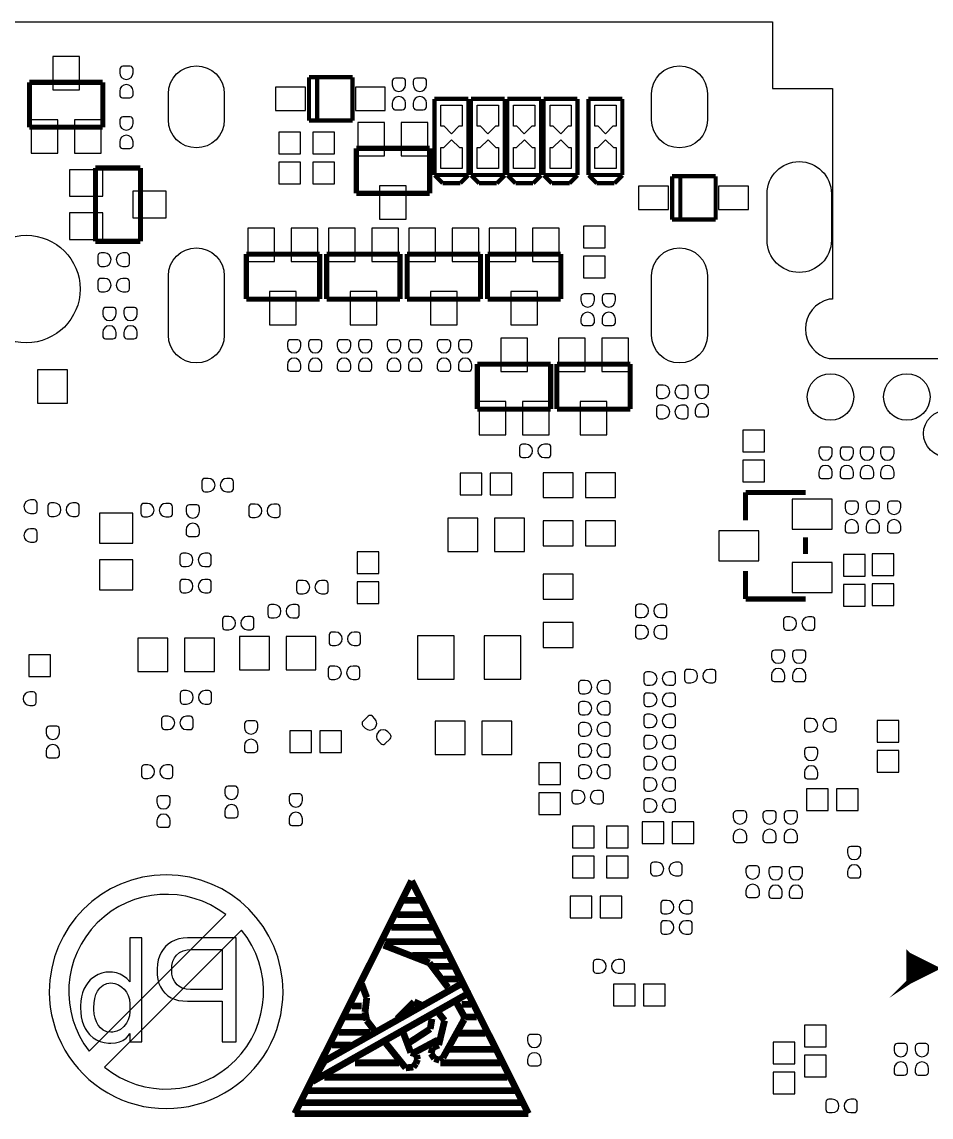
# Model space of a CAD drawing. Extents: x -0.2 to 92.2, y 0 to 62.
# Drawn here: x 32.68 to 59.96, y 29.13 to 62 of the extents above; entities that cross this region are included whole.
import ezdxf

# ---------------------------------------------------------------- set-up
doc = ezdxf.new("R2010")
doc.units = 0
doc.header["$MEASUREMENT"] = 0
for name, color, linetype in [('BG_OUTLINE', 3, 'CONTINUOUS'), ('BG_SILKSCREEN_BOTTOM', 2, 'CONTINUOUS'), ('PG_SILKSCREEN_BOTTOM', 5, 'CONTINUOUS'), ('PIN_SOLDERMASK_BOTTOM', 6, 'CONTINUOUS')]:
    doc.layers.add(name, color=color, linetype=linetype)

msp = doc.modelspace()

# ---------------------------------------------------------------- linework, layer by layer
at = {"layer": 'BG_OUTLINE'}
msp.add_lwpolyline([(90.8303, 0), (1.155, 0, -0.414213), (0, 1.155), (0, 60.6286, -0.414205), (1.3714, 62), (55.2054, 62), (55.2054, 60), (57.0054, 60), (57.0054, 53.674), (56.9081, 53.674, 0.802556), (56.9081, 51.894), (71.1086, 51.894, 0.760425)], format="xyb", dxfattribs=at)
at = {"layer": 'BG_SILKSCREEN_BOTTOM'}
for points in [[(40.5145, 32.8932, 1), (33.50085, 32.89316, 1)], [(38.7947, 35.2062, 0.879911), (34.6949, 31.1061)], [(35.1579, 30.6301, 0.904496), (39.2707, 34.7429)]]:
    msp.add_lwpolyline(points, format="xyb", close=True, dxfattribs=at)
at = {"layer": 'BG_SILKSCREEN_BOTTOM', "const_width": 0.2032}
for points in [[(40.8686, 29.2354), (44.3738, 36.2204)], [(44.3738, 36.2204), (47.879, 29.2354)], [(44.6278, 35.6362), (44.1452, 35.6362)], [(44.831, 35.2044), (43.942, 35.2044)], [(45.0088, 34.8234), (43.7642, 34.8234)], [(43.5356, 34.29), (44.9072, 33.7566)], [(45.2628, 34.3916), (43.5864, 34.3916)], [(45.4152, 33.9852), (44.3992, 33.9852)], [(44.9072, 33.7566), (45.466, 33.02)], [(45.6184, 33.655), (45.0342, 33.655)], [(45.8978, 33.147), (41.7576, 30.8102)], [(43.0276, 32.7152), (42.8752, 33.1216)], [(45.7708, 33.274), (45.339, 33.274)], [(46.0756, 32.8422), (45.8978, 33.147)], [(41.402, 30.2006), (46.0756, 32.8422)], [(42.8752, 32.4612), (42.5704, 32.4612)], [(42.9768, 32.2834), (43.0276, 32.7152)], [(44.45, 32.5882), (43.942, 32.0802)], [(44.6786, 32.4866), (44.45, 32.5882)], [(45.6946, 32.6136), (45.9486, 32.1564)], [(46.1518, 32.512), (45.8724, 32.512)], [(42.9514, 32.131), (42.3672, 32.131)], [(43.0276, 32.0294), (42.9768, 32.2834)], [(45.3644, 32.0294), (45.1612, 32.2834)], [(45.9486, 32.1818), (45.9486, 32.0548)], [(46.3296, 32.131), (45.9994, 32.131)], [(43.2816, 31.6992), (43.0276, 32.0294)], [(44.9834, 32.0802), (44.9326, 31.7754)], [(45.1866, 31.2928), (45.3644, 32.0294)], [(45.9486, 32.0548), (45.3136, 30.9118)], [(43.1292, 31.6738), (42.1894, 31.6738)], [(44.1198, 31.6738), (44.3484, 31.0642)], [(44.9326, 31.7754), (44.2722, 31.3436)], [(46.5836, 31.6484), (45.7708, 31.6484)], [(42.545, 31.2928), (41.9862, 31.2928)], [(44.196, 30.607), (43.561, 31.3944)], [(45.1612, 31.4452), (44.45, 31.0642)], [(44.958, 31.0388), (45.0088, 31.2166)], [(45.0088, 31.2166), (45.1866, 31.2928)], [(46.863, 31.1658), (45.4914, 31.1658)], [(41.7576, 30.8102), (41.402, 30.2006)], [(44.3484, 31.0642), (44.45, 31.0388)], [(44.45, 31.0388), (44.5262, 30.988)], [(44.5516, 30.861), (44.5008, 30.734)], [(44.5262, 30.988), (44.5516, 30.861)], [(45.0596, 30.8864), (44.958, 31.0388)], [(45.212, 30.8356), (45.0596, 30.8864)], [(45.3136, 30.9118), (45.212, 30.8356)], [(43.9928, 30.7594), (42.672, 30.7594)], [(44.4246, 30.6324), (44.196, 30.607)], [(44.5008, 30.734), (44.4246, 30.6324)], [(47.0408, 30.7594), (45.2374, 30.7594)], [(47.244, 30.3276), (41.7576, 30.3276)], [(47.4726, 29.9212), (41.275, 29.9212)], [(47.6758, 29.5656), (41.0972, 29.5656)], [(47.879, 29.2354), (40.8686, 29.2354)]]:
    msp.add_lwpolyline(points, dxfattribs=at)
at = {"layer": 'BG_SILKSCREEN_BOTTOM'}
for points in [[(34.7297, 31.5854), (34.8193, 31.5077), (34.9192, 31.4452), (35.0281, 31.399), (35.1462, 31.3675), (35.2742, 31.3515), (35.3499, 31.3484), (35.4861, 31.3573), (35.6072, 31.3858), (35.7121, 31.433), (35.8031, 31.4988), (35.8785, 31.5834), (35.9148, 31.641), (35.9148, 31.3847), (36.2801, 31.3847), (36.2801, 34.5051), (35.9148, 34.5051), (35.9148, 33.1914), (35.8262, 33.2872), (35.7302, 33.3639), (35.6263, 33.4216), (35.5163, 33.4609), (35.3995, 33.481), (35.3319, 33.483), (35.2006, 33.4749), (35.0797, 33.4508), (34.9667, 33.4104), (34.8628, 33.354), (34.767, 33.2814), (34.7297, 33.2461), (34.6558, 33.1633), (34.5933, 33.0705), (34.541, 32.9684), (34.4995, 32.8574), (34.4693, 32.7376), (34.448, 32.6085), (34.4388, 32.4691), (34.4381, 32.4066), (34.4432, 32.2664), (34.4592, 32.1343), (34.4874, 32.0111), (34.5257, 31.8971), (34.5752, 31.7922), (34.6357, 31.6964), (34.7063, 31.6095)], [(36.8935, 32.9392), (36.9631, 32.8546), (36.9733, 32.8445), (37.0578, 32.7718), (37.1538, 32.7124), (37.2608, 32.6669), (37.3797, 32.6337), (37.5089, 32.6144), (37.6481, 32.6075), (38.6872, 32.6075), (38.6872, 31.3847), (39.1069, 31.3847), (39.1069, 34.5051), (37.6481, 34.5051), (37.5158, 34.498), (37.3929, 34.4757), (37.2768, 34.4394), (37.1709, 34.388), (37.0721, 34.3215), (36.9913, 34.2499), (36.9166, 34.164), (36.8551, 34.068), (36.8066, 33.9623), (36.7703, 33.8463), (36.7472, 33.72), (36.736, 33.5839), (36.736, 33.5387), (36.7421, 33.3952), (36.7612, 33.2641), (36.7927, 33.1442), (36.8371, 33.0363)], [(37.7388, 34.1589), (38.6872, 34.1589), (38.6872, 32.9545), (37.7388, 32.9545), (37.6047, 32.9656), (37.4876, 32.9999), (37.3868, 33.0573), (37.3375, 33.1008), (37.2646, 33.1914), (37.2123, 33.2964), (37.182, 33.4165), (37.1739, 33.5387), (37.1831, 33.6829), (37.2102, 33.8069), (37.2557, 33.9108), (37.3192, 33.9946), (37.4129, 34.0703), (37.5188, 34.1226), (37.638, 34.1518)], [(35.3499, 33.1551), (35.466, 33.1419), (35.576, 33.1018), (35.6809, 33.0342), (35.7505, 32.9728), (35.8221, 32.8839), (35.8727, 32.78), (35.9039, 32.6598), (35.9148, 32.5247), (35.9148, 32.2976), (35.9039, 32.1696), (35.8717, 32.0525), (35.8181, 31.9466), (35.7424, 31.8508), (35.7322, 31.8407), (35.6344, 31.7612), (35.5265, 31.7066), (35.4094, 31.6802), (35.3499, 31.6774), (35.2268, 31.6934), (35.118, 31.7419), (35.0393, 31.8044), (34.9707, 31.8872), (34.9171, 31.985), (34.8767, 32.0959), (34.8506, 32.2219), (34.8394, 32.3611), (34.8384, 32.4066), (34.8455, 32.558), (34.8658, 32.6921), (34.8981, 32.8092), (34.9443, 32.909), (35.004, 32.9908), (35.021, 33.0088), (35.1221, 33.0896), (35.2308, 33.1391), (35.3489, 33.1551)]]:
    msp.add_lwpolyline(points, close=True, dxfattribs=at)
at = {"layer": 'PG_SILKSCREEN_BOTTOM'}
for points, const_width in [([(32.9056, 60.1877), (35.1058, 60.1877)], 0.1539), ([(32.9056, 58.8379), (32.9056, 60.1877)], 0.1539), ([(35.1058, 60.1877), (35.1058, 58.8379)], 0.1539), ([(42.6034, 60.34), (41.2935, 60.34)], 0.127), ([(41.2935, 60.34), (41.2935, 59.04)], 0.127), ([(41.542, 59.0901), (41.542, 60.2899)], 0.127), ([(42.6034, 59.04), (42.6034, 60.34)], 0.127), ([(45.0596, 57.404), (45.0596, 59.69)], 0.127), ([(45.0596, 59.69), (46.0756, 59.69)], 0.127), ([(46.0756, 59.69), (46.0756, 57.404)], 0.127), ([(46.1518, 57.404), (46.1518, 59.69)], 0.127), ([(46.1518, 59.69), (47.1678, 59.69)], 0.127), ([(47.1678, 59.69), (47.1678, 57.404)], 0.127), ([(47.244, 57.404), (47.244, 59.69)], 0.127), ([(47.244, 59.69), (48.26, 59.69)], 0.127), ([(48.26, 59.69), (48.26, 57.404)], 0.127), ([(48.3362, 57.404), (48.3362, 59.69)], 0.127), ([(48.3362, 59.69), (49.3522, 59.69)], 0.127), ([(49.3522, 59.69), (49.3522, 57.404)], 0.127), ([(49.6824, 59.69), (50.6984, 59.69)], 0.127), ([(49.6824, 57.404), (49.6824, 59.69)], 0.127), ([(50.6984, 59.69), (50.6984, 57.404)], 0.127), ([(35.1058, 58.8379), (32.9056, 58.8379)], 0.1539), ([(41.2935, 59.04), (42.6034, 59.04)], 0.127), ([(42.7149, 56.8561), (42.7149, 58.2059)], 0.1539), ([(42.7149, 58.2059), (44.9151, 58.2059)], 0.1539), ([(44.9151, 58.2059), (44.9151, 56.8561)], 0.1539), ([(34.8851, 57.6151), (36.2349, 57.6151)], 0.1539), ([(34.8851, 55.4149), (34.8851, 57.6151)], 0.1539), ([(36.2349, 57.6151), (36.2349, 55.4149)], 0.1539), ([(46.0756, 57.404), (45.0596, 57.404)], 0.127), ([(45.0675, 57.3969), (45.3075, 57.1571)], 0.127), ([(45.3075, 57.1571), (45.8376, 57.1571)], 0.127), ([(45.8376, 57.1571), (46.0776, 57.3969)], 0.127), ([(47.1678, 57.404), (46.1518, 57.404)], 0.127), ([(46.1597, 57.3969), (46.3997, 57.1571)], 0.127), ([(46.3997, 57.1571), (46.9298, 57.1571)], 0.127), ([(46.9298, 57.1571), (47.1698, 57.3969)], 0.127), ([(48.26, 57.404), (47.244, 57.404)], 0.127), ([(47.2519, 57.3969), (47.4919, 57.1571)], 0.127), ([(47.4919, 57.1571), (48.022, 57.1571)], 0.127), ([(48.022, 57.1571), (48.262, 57.3969)], 0.127), ([(49.3522, 57.404), (48.3362, 57.404)], 0.127), ([(48.3441, 57.3969), (48.5841, 57.1571)], 0.127), ([(48.5841, 57.1571), (49.1142, 57.1571)], 0.127), ([(49.1142, 57.1571), (49.3542, 57.3969)], 0.127), ([(50.6984, 57.404), (49.6824, 57.404)], 0.127), ([(49.6903, 57.3969), (49.9303, 57.1571)], 0.127), ([(49.9303, 57.1571), (50.4604, 57.1571)], 0.127), ([(50.4604, 57.1571), (50.7004, 57.3969)], 0.127), ([(52.1901, 57.3682), (52.1901, 56.0682)], 0.127), ([(53.5, 57.3682), (52.1901, 57.3682)], 0.127), ([(52.4386, 56.1183), (52.4386, 57.3181)], 0.127), ([(53.5, 56.0682), (53.5, 57.3682)], 0.127), ([(44.9151, 56.8561), (42.7149, 56.8561)], 0.1539), ([(52.1901, 56.0682), (53.5, 56.0682)], 0.127), ([(36.2349, 55.4149), (34.8851, 55.4149)], 0.1539), ([(39.4129, 53.6811), (39.4129, 55.0309)], 0.1539), ([(39.4129, 55.0309), (41.6131, 55.0309)], 0.1539), ([(41.6131, 55.0309), (41.6131, 53.6811)], 0.1539), ([(41.8259, 53.6811), (41.8259, 55.0309)], 0.1539), ([(41.8259, 55.0309), (44.0261, 55.0309)], 0.1539), ([(44.0261, 55.0309), (44.0261, 53.6811)], 0.1539), ([(44.2389, 53.6811), (44.2389, 55.0309)], 0.1539), ([(44.2389, 55.0309), (46.4391, 55.0309)], 0.1539), ([(46.4391, 55.0309), (46.4391, 53.6811)], 0.1539), ([(46.6519, 53.6811), (46.6519, 55.0309)], 0.1539), ([(46.6519, 55.0309), (48.8521, 55.0309)], 0.1539), ([(48.8521, 55.0309), (48.8521, 53.6811)], 0.1539), ([(41.6131, 53.6811), (39.4129, 53.6811)], 0.1539), ([(44.0261, 53.6811), (41.8259, 53.6811)], 0.1539), ([(46.4391, 53.6811), (44.2389, 53.6811)], 0.1539), ([(48.8521, 53.6811), (46.6519, 53.6811)], 0.1539), ([(46.3471, 51.7289), (48.5473, 51.7289)], 0.1539), ([(46.3471, 50.3791), (46.3471, 51.7289)], 0.1539), ([(48.5473, 51.7289), (48.5473, 50.3791)], 0.1539), ([(48.7347, 50.3791), (48.7347, 51.7289)], 0.1539), ([(48.7347, 51.7289), (50.9349, 51.7289)], 0.1539), ([(50.9349, 51.7289), (50.9349, 50.3791)], 0.1539), ([(48.5473, 50.3791), (46.3471, 50.3791)], 0.1539), ([(50.9349, 50.3791), (48.7347, 50.3791)], 0.1539), ([(54.3959, 47.0408), (54.3959, 47.8787)], 0.1539), ([(54.3959, 47.8787), (56.1993, 47.8787)], 0.1539), ([(56.1957, 46.5287), (56.1957, 46.0289)], 0.1539), ([(54.3959, 45.5168), (54.3959, 44.6789)], 0.1539), ([(54.3959, 44.6789), (56.1993, 44.6789)], 0.1539), ([(60.0956, 33.5906), (59.2956, 33.5906), (59.2956, 33.1906), (60.0956, 33.5906), (59.2956, 33.9906), (59.2956, 33.3906), (59.4956, 33.5906), (59.2956, 33.7906), (59.2956, 33.9906), (59.6956, 33.5906), (59.2956, 33.1906), (59.8956, 33.5906), (59.2956, 33.9906)], 0.1524)]:
    msp.add_lwpolyline(points, dxfattribs=dict(at, const_width=const_width))
at = {"layer": 'PIN_SOLDERMASK_BOTTOM'}
for points in [[(34.4058, 59.9628), (34.4058, 60.9628), (33.6057, 60.9628), (33.6057, 59.9628)], [(41.1855, 59.34), (41.1855, 60.04), (40.2856, 60.04), (40.2856, 59.34)], [(43.5853, 59.34), (43.5853, 60.04), (42.6854, 60.04), (42.6854, 59.34)], [(45.8875, 58.8688), (45.7986, 58.8688), (45.7948, 58.8688), (45.5712, 58.6456), (45.348, 58.8688), (45.3185, 58.8688), (45.2512, 58.8688), (45.2512, 59.5056), (45.8875, 59.5056)], [(46.9797, 58.8688), (46.8908, 58.8688), (46.887, 58.8688), (46.6634, 58.6456), (46.4402, 58.8688), (46.4107, 58.8688), (46.3434, 58.8688), (46.3434, 59.5056), (46.9797, 59.5056)], [(48.0719, 58.8688), (47.983, 58.8688), (47.9792, 58.8688), (47.7556, 58.6456), (47.5324, 58.8688), (47.5029, 58.8688), (47.4356, 58.8688), (47.4356, 59.5056), (48.0719, 59.5056)], [(49.1641, 58.8688), (49.0752, 58.8688), (49.0714, 58.8688), (48.8478, 58.6456), (48.6246, 58.8688), (48.5951, 58.8688), (48.5278, 58.8688), (48.5278, 59.5056), (49.1641, 59.5056)], [(50.5103, 58.8688), (50.4214, 58.8688), (50.4176, 58.8688), (50.194, 58.6456), (49.9708, 58.8688), (49.9413, 58.8688), (49.874, 58.8688), (49.874, 59.5056), (50.5103, 59.5056)], [(33.7558, 58.0628), (33.7558, 59.0628), (32.9557, 59.0628), (32.9557, 58.0628)], [(35.0558, 58.0628), (35.0558, 59.0628), (34.2557, 59.0628), (34.2557, 58.0628)], [(42.76495, 58.981), (42.76495, 57.981), (43.56505, 57.981), (43.56505, 58.981)], [(44.06495, 58.981), (44.06495, 57.981), (44.86505, 57.981), (44.86505, 58.981)], [(41.0412, 58.6871), (40.3912, 58.6871), (40.3912, 58.0371), (41.0412, 58.0371)], [(42.0572, 58.6871), (41.4072, 58.6871), (41.4072, 58.0371), (42.0572, 58.0371)], [(45.8869, 57.5964), (45.2509, 57.5964), (45.2509, 58.2299), (45.335, 58.2299), (45.3398, 58.2299), (45.5748, 58.4648), (45.8097, 58.2299), (45.8143, 58.2299), (45.8869, 58.2299)], [(46.9791, 57.5964), (46.3431, 57.5964), (46.3431, 58.2299), (46.4272, 58.2299), (46.432, 58.2299), (46.667, 58.4648), (46.9019, 58.2299), (46.9065, 58.2299), (46.9791, 58.2299)], [(48.0713, 57.5964), (47.4353, 57.5964), (47.4353, 58.2299), (47.5194, 58.2299), (47.5242, 58.2299), (47.7592, 58.4648), (47.9941, 58.2299), (47.9987, 58.2299), (48.0713, 58.2299)], [(49.1635, 57.5964), (48.5275, 57.5964), (48.5275, 58.2299), (48.6116, 58.2299), (48.6164, 58.2299), (48.8514, 58.4648), (49.0863, 58.2299), (49.0909, 58.2299), (49.1635, 58.2299)], [(50.5097, 57.5964), (49.8737, 57.5964), (49.8737, 58.2299), (49.9578, 58.2299), (49.9626, 58.2299), (50.1976, 58.4648), (50.4325, 58.2299), (50.4371, 58.2299), (50.5097, 58.2299)], [(34.11, 56.76495), (35.11, 56.76495), (35.11, 57.56505), (34.11, 57.56505)], [(41.0412, 57.7869), (40.3912, 57.7869), (40.3912, 57.1369), (41.0412, 57.1369)], [(42.0572, 57.7869), (41.4072, 57.7869), (41.4072, 57.1369), (42.0572, 57.1369)], [(36.01, 56.11495), (37.01, 56.11495), (37.01, 56.91505), (36.01, 56.91505)], [(43.41495, 57.081), (43.41495, 56.081), (44.21505, 56.081), (44.21505, 57.081)], [(52.0821, 56.3682), (52.0821, 57.0682), (51.1822, 57.0682), (51.1822, 56.3682)], [(54.4819, 56.3682), (54.4819, 57.0682), (53.582, 57.0682), (53.582, 56.3682)], [(34.11, 55.46495), (35.11, 55.46495), (35.11, 56.26505), (34.11, 56.26505)], [(39.46295, 55.806), (39.46295, 54.806), (40.26305, 54.806), (40.26305, 55.806)], [(40.76295, 55.806), (40.76295, 54.806), (41.56305, 54.806), (41.56305, 55.806)], [(41.87595, 55.806), (41.87595, 54.806), (42.67605, 54.806), (42.67605, 55.806)], [(43.17595, 55.806), (43.17595, 54.806), (43.97605, 54.806), (43.97605, 55.806)], [(44.28895, 55.806), (44.28895, 54.806), (45.08905, 54.806), (45.08905, 55.806)], [(45.58895, 55.806), (45.58895, 54.806), (46.38905, 54.806), (46.38905, 55.806)], [(46.70195, 55.806), (46.70195, 54.806), (47.50205, 54.806), (47.50205, 55.806)], [(48.00195, 55.806), (48.00195, 54.806), (48.80205, 54.806), (48.80205, 55.806)], [(49.5352, 55.2177), (50.1852, 55.2177), (50.1852, 55.8677), (49.5352, 55.8677)], [(49.5352, 54.3175), (50.1852, 54.3175), (50.1852, 54.9675), (49.5352, 54.9675)], [(40.11295, 53.906), (40.11295, 52.906), (40.91305, 52.906), (40.91305, 53.906)], [(42.52595, 53.906), (42.52595, 52.906), (43.32605, 52.906), (43.32605, 53.906)], [(44.93895, 53.906), (44.93895, 52.906), (45.73905, 52.906), (45.73905, 53.906)], [(47.35195, 53.906), (47.35195, 52.906), (48.15205, 52.906), (48.15205, 53.906)], [(47.8473, 51.504), (47.8473, 52.504), (47.0472, 52.504), (47.0472, 51.504)], [(48.78475, 52.504), (48.78475, 51.504), (49.58485, 51.504), (49.58485, 52.504)], [(50.08475, 52.504), (50.08475, 51.504), (50.88485, 51.504), (50.88485, 52.504)], [(33.14305, 51.554), (33.14305, 50.554), (34.04295, 50.554), (34.04295, 51.554)], [(47.1973, 49.604), (47.1973, 50.604), (46.3972, 50.604), (46.3972, 49.604)], [(48.4973, 49.604), (48.4973, 50.604), (47.6972, 50.604), (47.6972, 49.604)], [(49.43475, 50.604), (49.43475, 49.604), (50.23485, 49.604), (50.23485, 50.604)], [(54.3104, 49.0963), (54.9604, 49.0963), (54.9604, 49.7463), (54.3104, 49.7463)], [(54.3104, 48.1961), (54.9604, 48.1961), (54.9604, 48.8461), (54.3104, 48.8461)], [(46.4839, 47.808), (46.4839, 48.458), (45.8339, 48.458), (45.8339, 47.808)], [(47.3841, 47.808), (47.3841, 48.458), (46.7341, 48.458), (46.7341, 47.808)], [(48.31805, 47.72085), (49.21795, 47.72085), (49.21795, 48.47095), (48.31805, 48.47095)], [(49.58805, 47.72085), (50.48795, 47.72085), (50.48795, 48.47095), (49.58805, 48.47095)], [(56.99585, 47.67875), (55.79595, 47.67875), (55.79595, 46.77885), (56.99585, 46.77885)], [(36.0031, 47.25275), (35.0031, 47.25275), (35.0031, 46.35285), (36.0031, 46.35285)], [(46.359, 46.109), (46.359, 47.109), (45.4591, 47.109), (45.4591, 46.109)], [(47.759, 46.109), (47.759, 47.109), (46.8591, 47.109), (46.8591, 46.109)], [(48.31805, 46.27105), (49.21795, 46.27105), (49.21795, 47.02115), (48.31805, 47.02115)], [(49.58805, 46.27105), (50.48795, 46.27105), (50.48795, 47.02115), (49.58805, 47.02115)], [(54.79565, 46.72875), (53.59575, 46.72875), (53.59575, 45.82885), (54.79565, 45.82885)], [(42.7401, 45.4406), (43.3901, 45.4406), (43.3901, 46.0906), (42.7401, 46.0906)], [(58.8466, 46.0379), (58.1966, 46.0379), (58.1966, 45.3879), (58.8466, 45.3879)], [(36.0031, 45.85275), (35.0031, 45.85275), (35.0031, 44.95285), (36.0031, 44.95285)], [(56.99585, 45.77875), (55.79595, 45.77875), (55.79595, 44.87885), (56.99585, 44.87885)], [(57.983, 46.0125), (57.333, 46.0125), (57.333, 45.3625), (57.983, 45.3625)], [(48.31805, 44.67285), (49.21795, 44.67285), (49.21795, 45.42295), (48.31805, 45.42295)], [(42.7401, 44.5404), (43.3901, 44.5404), (43.3901, 45.1904), (42.7401, 45.1904)], [(57.983, 45.1123), (57.333, 45.1123), (57.333, 44.4623), (57.983, 44.4623)], [(58.8466, 45.1377), (58.1966, 45.1377), (58.1966, 44.4877), (58.8466, 44.4877)], [(48.31805, 43.22305), (49.21795, 43.22305), (49.21795, 43.97315), (48.31805, 43.97315)], [(37.0612, 42.4993), (37.0612, 43.4993), (36.1613, 43.4993), (36.1613, 42.4993)], [(38.4612, 42.4993), (38.4612, 43.4993), (37.5613, 43.4993), (37.5613, 42.4993)], [(40.1045, 42.5548), (40.1045, 43.5548), (39.2046, 43.5548), (39.2046, 42.5548)], [(41.5045, 42.5548), (41.5045, 43.5548), (40.6046, 43.5548), (40.6046, 42.5548)], [(44.55095, 43.576), (44.55095, 42.276), (45.65105, 42.276), (45.65105, 43.576)], [(46.55095, 43.576), (46.55095, 42.276), (47.65105, 42.276), (47.65105, 43.576)], [(32.8864, 43.0067), (32.8864, 42.3567), (33.5364, 42.3567), (33.5364, 43.0067)], [(45.07805, 41.013), (45.07805, 40.013), (45.97795, 40.013), (45.97795, 41.013)], [(46.47805, 41.013), (46.47805, 40.013), (47.37795, 40.013), (47.37795, 41.013)], [(58.999, 41.0341), (58.349, 41.0341), (58.349, 40.3841), (58.999, 40.3841)], [(41.3702, 40.0745), (41.3702, 40.7245), (40.7202, 40.7245), (40.7202, 40.0745)], [(42.2704, 40.0745), (42.2704, 40.7245), (41.6204, 40.7245), (41.6204, 40.0745)], [(58.999, 40.1339), (58.349, 40.1339), (58.349, 39.4839), (58.999, 39.4839)], [(48.839, 39.7641), (48.189, 39.7641), (48.189, 39.1141), (48.839, 39.1141)], [(48.839, 38.8639), (48.189, 38.8639), (48.189, 38.2139), (48.839, 38.2139)], [(56.8725, 38.3338), (56.8725, 38.9838), (56.2225, 38.9838), (56.2225, 38.3338)], [(57.7727, 38.3338), (57.7727, 38.9838), (57.1227, 38.9838), (57.1227, 38.3338)], [(49.205, 37.2091), (49.855, 37.2091), (49.855, 37.8591), (49.205, 37.8591)], [(50.221, 37.2091), (50.871, 37.2091), (50.871, 37.8591), (50.221, 37.8591)], [(51.2949, 37.9932), (51.2949, 37.3432), (51.9449, 37.3432), (51.9449, 37.9932)], [(52.1951, 37.9932), (52.1951, 37.3432), (52.8451, 37.3432), (52.8451, 37.9932)], [(49.205, 36.3089), (49.855, 36.3089), (49.855, 36.9589), (49.205, 36.9589)], [(50.221, 36.3089), (50.871, 36.3089), (50.871, 36.9589), (50.221, 36.9589)], [(49.1359, 35.758), (49.1359, 35.108), (49.7859, 35.108), (49.7859, 35.758)], [(50.0361, 35.758), (50.0361, 35.108), (50.6861, 35.108), (50.6861, 35.758)], [(51.0813, 32.4664), (51.0813, 33.1164), (50.4313, 33.1164), (50.4313, 32.4664)], [(51.9815, 32.4664), (51.9815, 33.1164), (51.3315, 33.1164), (51.3315, 32.4664)], [(56.1646, 31.2401), (56.8146, 31.2401), (56.8146, 31.8901), (56.1646, 31.8901)], [(55.8748, 31.3821), (55.2248, 31.3821), (55.2248, 30.7321), (55.8748, 30.7321)], [(56.1646, 30.3399), (56.8146, 30.3399), (56.8146, 30.9899), (56.1646, 30.9899)], [(55.8748, 30.4819), (55.2248, 30.4819), (55.2248, 29.8319), (55.8748, 29.8319)]]:
    msp.add_lwpolyline(points, close=True, dxfattribs=at)
for points in [[(35.6131, 60.5805), (35.6131, 60.4761, 0.999515), (36.0149, 60.4761), (36.0149, 60.5777, 0.380778), (35.9319, 60.6709), (35.7124, 60.6709, 0.38701)], [(38.7521, 59.8441), (38.7521, 59.0567, -1), (37.0757, 59.0567), (37.0757, 59.8441, -1)], [(53.2521, 59.8441), (53.2521, 59.0567, -1), (51.5757, 59.0567), (51.5757, 59.8441, -1)], [(43.7919, 60.2206), (43.7919, 60.1162, 0.999515), (44.1937, 60.1162), (44.1937, 60.2178, 0.380778), (44.1107, 60.311), (43.8912, 60.311, 0.38701)], [(44.4229, 60.2208), (44.4229, 60.1164, 0.999515), (44.8247, 60.1164), (44.8247, 60.218, 0.380778), (44.7417, 60.3112), (44.5222, 60.3112, 0.38701)], [(36.0149, 59.8155), (36.0149, 59.9199, 0.999515), (35.6131, 59.9199), (35.6131, 59.8183, 0.380778), (35.6961, 59.7251), (35.9156, 59.7251, 0.38701)], [(44.1937, 59.4556), (44.1937, 59.56, 0.999515), (43.7919, 59.56), (43.7919, 59.4584, 0.380778), (43.8749, 59.3652), (44.0944, 59.3652, 0.38701)], [(44.8247, 59.4558), (44.8247, 59.5602, 0.999515), (44.4229, 59.5602), (44.4229, 59.4586, 0.380778), (44.5059, 59.3654), (44.7254, 59.3654, 0.38701)], [(35.6131, 59.0565), (35.6131, 58.9521, 0.999515), (36.0149, 58.9521), (36.0149, 59.0537, 0.380778), (35.9319, 59.1469), (35.7124, 59.1469, 0.38701)], [(36.0149, 58.2915), (36.0149, 58.3959, 0.999515), (35.6131, 58.3959), (35.6131, 58.2943, 0.380778), (35.6961, 58.2011), (35.9156, 58.2011, 0.38701)], [(56.9706, 56.8418), (56.9706, 55.4448, -1), (55.0402, 55.4448), (55.0402, 56.8418, -1)], [(35.0505, 54.6631), (35.1549, 54.6631, 0.999515), (35.1549, 55.0649), (35.0533, 55.0649, 0.380778), (34.9601, 54.9819), (34.9601, 54.7624, 0.38701)], [(35.8155, 55.0649), (35.7111, 55.0649, 0.999515), (35.7111, 54.6631), (35.8127, 54.6631, 0.380778), (35.9059, 54.7461), (35.9059, 54.9656, 0.38701)], [(38.7521, 54.3794), (38.7521, 52.6014, -1), (37.0757, 52.6014), (37.0757, 54.3794, -1)], [(53.2521, 54.3794), (53.2521, 52.6014, -1), (51.5757, 52.6014), (51.5757, 54.3794, -1)], [(35.0505, 53.9011), (35.1549, 53.9011, 0.999515), (35.1549, 54.3029), (35.0533, 54.3029, 0.380778), (34.9601, 54.2199), (34.9601, 54.0004, 0.38701)], [(35.8155, 54.3029), (35.7111, 54.3029, 0.999515), (35.7111, 53.9011), (35.8127, 53.9011, 0.380778), (35.9059, 53.9841), (35.9059, 54.2036, 0.38701)], [(49.4561, 53.7479), (49.4561, 53.6435, 0.999515), (49.8579, 53.6435), (49.8579, 53.7451, 0.380778), (49.7749, 53.8383), (49.5554, 53.8383, 0.38701)], [(50.0911, 53.7479), (50.0911, 53.6435, 0.999515), (50.4929, 53.6435), (50.4929, 53.7451, 0.380778), (50.4099, 53.8383), (50.1904, 53.8383, 0.38701)], [(35.1051, 53.3415), (35.1051, 53.2371, 0.999515), (35.5069, 53.2371), (35.5069, 53.3387, 0.380778), (35.4239, 53.4319), (35.2044, 53.4319, 0.38701)], [(35.7401, 53.3415), (35.7401, 53.2371, 0.999515), (36.1419, 53.2371), (36.1419, 53.3387, 0.380778), (36.0589, 53.4319), (35.8394, 53.4319, 0.38701)], [(49.8579, 52.9829), (49.8579, 53.0873, 0.999515), (49.4561, 53.0873), (49.4561, 52.9857, 0.380778), (49.5391, 52.8925), (49.7586, 52.8925, 0.38701)], [(50.4929, 52.9829), (50.4929, 53.0873, 0.999515), (50.0911, 53.0873), (50.0911, 52.9857, 0.380778), (50.1741, 52.8925), (50.3936, 52.8925, 0.38701)], [(35.5069, 52.5765), (35.5069, 52.6809, 0.999515), (35.1051, 52.6809), (35.1051, 52.5793, 0.380778), (35.1881, 52.4861), (35.4076, 52.4861, 0.38701)], [(36.1419, 52.5765), (36.1419, 52.6809, 0.999515), (35.7401, 52.6809), (35.7401, 52.5793, 0.380778), (35.8231, 52.4861), (36.0426, 52.4861, 0.38701)], [(40.6448, 52.3706), (40.6448, 52.2662, 0.999515), (41.0466, 52.2662), (41.0466, 52.3678, 0.380778), (40.9636, 52.461), (40.7441, 52.461, 0.38701)], [(41.2798, 52.3706), (41.2798, 52.2662, 0.999515), (41.6816, 52.2662), (41.6816, 52.3678, 0.380778), (41.5986, 52.461), (41.3791, 52.461, 0.38701)], [(42.1448, 52.3706), (42.1448, 52.2662, 0.999515), (42.5466, 52.2662), (42.5466, 52.3678, 0.380778), (42.4636, 52.461), (42.2441, 52.461, 0.38701)], [(42.7798, 52.3706), (42.7798, 52.2662, 0.999515), (43.1816, 52.2662), (43.1816, 52.3678, 0.380778), (43.0986, 52.461), (42.8791, 52.461, 0.38701)], [(43.6448, 52.3706), (43.6448, 52.2662, 0.999515), (44.0466, 52.2662), (44.0466, 52.3678, 0.380778), (43.9636, 52.461), (43.7441, 52.461, 0.38701)], [(44.2798, 52.3706), (44.2798, 52.2662, 0.999515), (44.6816, 52.2662), (44.6816, 52.3678, 0.380778), (44.5986, 52.461), (44.3791, 52.461, 0.38701)], [(45.1448, 52.3706), (45.1448, 52.2662, 0.999515), (45.5466, 52.2662), (45.5466, 52.3678, 0.380778), (45.4636, 52.461), (45.2441, 52.461, 0.38701)], [(45.7798, 52.3706), (45.7798, 52.2662, 0.999515), (46.1816, 52.2662), (46.1816, 52.3678, 0.380778), (46.0986, 52.461), (45.8791, 52.461, 0.38701)], [(41.0466, 51.6056), (41.0466, 51.71, 0.999515), (40.6448, 51.71), (40.6448, 51.6084, 0.380778), (40.7278, 51.5152), (40.9473, 51.5152, 0.38701)], [(41.6816, 51.6056), (41.6816, 51.71, 0.999515), (41.2798, 51.71), (41.2798, 51.6084, 0.380778), (41.3628, 51.5152), (41.5823, 51.5152, 0.38701)], [(42.5466, 51.6056), (42.5466, 51.71, 0.999515), (42.1448, 51.71), (42.1448, 51.6084, 0.380778), (42.2278, 51.5152), (42.4473, 51.5152, 0.38701)], [(43.1816, 51.6056), (43.1816, 51.71, 0.999515), (42.7798, 51.71), (42.7798, 51.6084, 0.380778), (42.8628, 51.5152), (43.0823, 51.5152, 0.38701)], [(44.0466, 51.6056), (44.0466, 51.71, 0.999515), (43.6448, 51.71), (43.6448, 51.6084, 0.380778), (43.7278, 51.5152), (43.9473, 51.5152, 0.38701)], [(44.6816, 51.6056), (44.6816, 51.71, 0.999515), (44.2798, 51.71), (44.2798, 51.6084, 0.380778), (44.3628, 51.5152), (44.5823, 51.5152, 0.38701)], [(45.5466, 51.6056), (45.5466, 51.71, 0.999515), (45.1448, 51.71), (45.1448, 51.6084, 0.380778), (45.2278, 51.5152), (45.4473, 51.5152, 0.38701)], [(46.1816, 51.6056), (46.1816, 51.71, 0.999515), (45.7798, 51.71), (45.7798, 51.6084, 0.380778), (45.8628, 51.5152), (46.0823, 51.5152, 0.38701)], [(51.8142, 50.7005), (51.9186, 50.7005, 0.999515), (51.9186, 51.1023), (51.817, 51.1023, 0.380778), (51.7238, 51.0193), (51.7238, 50.7998, 0.38701)], [(52.5792, 51.1023), (52.4748, 51.1023, 0.999515), (52.4748, 50.7005), (52.5764, 50.7005, 0.380778), (52.6696, 50.7835), (52.6696, 51.003, 0.38701)], [(52.8853, 51.0044), (52.8853, 50.9, 0.999515), (53.2871, 50.9), (53.2871, 51.0016, 0.380778), (53.2041, 51.0948), (52.9846, 51.0948, 0.38701)], [(51.8148, 50.0913), (51.9192, 50.0913, 0.999515), (51.9192, 50.4931), (51.8176, 50.4931, 0.380778), (51.7244, 50.4101), (51.7244, 50.1906, 0.38701)], [(52.5798, 50.4931), (52.4754, 50.4931, 0.999515), (52.4754, 50.0913), (52.577, 50.0913, 0.380778), (52.6702, 50.1743), (52.6702, 50.3938, 0.38701)], [(53.2871, 50.2394), (53.2871, 50.3438, 0.999515), (52.8853, 50.3438), (52.8853, 50.2422, 0.380778), (52.9683, 50.149), (53.1878, 50.149, 0.38701)], [(47.6997, 48.9227), (47.8041, 48.9227, 0.999515), (47.8041, 49.3245), (47.7025, 49.3245, 0.380778), (47.6093, 49.2415), (47.6093, 49.022, 0.38701)], [(48.4647, 49.3245), (48.3603, 49.3245, 0.999515), (48.3603, 48.9227), (48.4619, 48.9227, 0.380778), (48.5551, 49.0057), (48.5551, 49.2252, 0.38701)], [(56.5953, 49.1505), (56.5953, 49.0461, 0.999515), (56.9971, 49.0461), (56.9971, 49.1477, 0.380778), (56.9141, 49.2409), (56.6946, 49.2409, 0.38701)], [(57.2303, 49.1505), (57.2303, 49.0461, 0.999515), (57.6321, 49.0461), (57.6321, 49.1477, 0.380778), (57.5491, 49.2409), (57.3296, 49.2409, 0.38701)], [(57.8399, 49.1505), (57.8399, 49.0461, 0.999515), (58.2417, 49.0461), (58.2417, 49.1477, 0.380778), (58.1587, 49.2409), (57.9392, 49.2409, 0.38701)], [(58.4495, 49.1505), (58.4495, 49.0461, 0.999515), (58.8513, 49.0461), (58.8513, 49.1477, 0.380778), (58.7683, 49.2409), (58.5488, 49.2409, 0.38701)], [(56.9971, 48.3855), (56.9971, 48.4899, 0.999515), (56.5953, 48.4899), (56.5953, 48.3883, 0.380778), (56.6783, 48.2951), (56.8978, 48.2951, 0.38701)], [(57.6321, 48.3855), (57.6321, 48.4899, 0.999515), (57.2303, 48.4899), (57.2303, 48.3883, 0.380778), (57.3133, 48.2951), (57.5328, 48.2951, 0.38701)], [(58.2417, 48.3855), (58.2417, 48.4899, 0.999515), (57.8399, 48.4899), (57.8399, 48.3883, 0.380778), (57.9229, 48.2951), (58.1424, 48.2951, 0.38701)], [(58.8513, 48.3855), (58.8513, 48.4899, 0.999515), (58.4495, 48.4899), (58.4495, 48.3883, 0.380778), (58.5325, 48.2951), (58.752, 48.2951, 0.38701)], [(38.1686, 47.8958), (38.273, 47.8958, 0.999515), (38.273, 48.2976), (38.1714, 48.2976, 0.380778), (38.0782, 48.2146), (38.0782, 47.9951, 0.38701)], [(38.9336, 48.2976), (38.8292, 48.2976, 0.999515), (38.8292, 47.8958), (38.9308, 47.8958, 0.380778), (39.024, 47.9788), (39.024, 48.1983, 0.38701)], [(33.045, 47.6522), (32.9406, 47.6522, 0.999515), (32.9406, 47.2504), (33.0422, 47.2504, 0.380778), (33.1354, 47.3334), (33.1354, 47.5529, 0.38701)], [(33.5458, 47.159), (33.6502, 47.159, 0.999515), (33.6502, 47.5608), (33.5486, 47.5608, 0.380778), (33.4554, 47.4778), (33.4554, 47.2583, 0.38701)], [(34.3108, 47.5608), (34.2064, 47.5608, 0.999515), (34.2064, 47.159), (34.308, 47.159, 0.380778), (34.4012, 47.242), (34.4012, 47.4615, 0.38701)], [(36.3398, 47.1465), (36.4442, 47.1465, 0.999515), (36.4442, 47.5483), (36.3426, 47.5483, 0.380778), (36.2494, 47.4653), (36.2494, 47.2458, 0.38701)], [(37.1048, 47.5483), (37.0004, 47.5483, 0.999515), (37.0004, 47.1465), (37.102, 47.1465, 0.380778), (37.1952, 47.2295), (37.1952, 47.449, 0.38701)], [(37.6056, 47.4157), (37.6056, 47.3113, 0.999515), (38.0074, 47.3113), (38.0074, 47.4129, 0.380778), (37.9244, 47.5061), (37.7049, 47.5061, 0.38701)], [(39.5749, 47.1277), (39.6793, 47.1277, 0.999515), (39.6793, 47.5295), (39.5777, 47.5295, 0.380778), (39.4845, 47.4465), (39.4845, 47.227, 0.38701)], [(40.3399, 47.5295), (40.2355, 47.5295, 0.999515), (40.2355, 47.1277), (40.3371, 47.1277, 0.380778), (40.4303, 47.2107), (40.4303, 47.4302, 0.38701)], [(57.3811, 47.5246), (57.3811, 47.4202, 0.999515), (57.7829, 47.4202), (57.7829, 47.5218, 0.380778), (57.6999, 47.615), (57.4804, 47.615, 0.38701)], [(58.0157, 47.5252), (58.0157, 47.4208, 0.999515), (58.4175, 47.4208), (58.4175, 47.5224, 0.380778), (58.3345, 47.6156), (58.115, 47.6156, 0.38701)], [(58.6511, 47.5252), (58.6511, 47.4208, 0.999515), (59.0529, 47.4208), (59.0529, 47.5224, 0.380778), (58.9699, 47.6156), (58.7504, 47.6156, 0.38701)], [(57.7829, 46.7596), (57.7829, 46.864, 0.999515), (57.3811, 46.864), (57.3811, 46.7624, 0.380778), (57.4641, 46.6692), (57.6836, 46.6692, 0.38701)], [(58.4175, 46.7602), (58.4175, 46.8646, 0.999515), (58.0157, 46.8646), (58.0157, 46.763, 0.380778), (58.0987, 46.6698), (58.3182, 46.6698, 0.38701)], [(59.0529, 46.7602), (59.0529, 46.8646, 0.999515), (58.6511, 46.8646), (58.6511, 46.763, 0.380778), (58.7341, 46.6698), (58.9536, 46.6698, 0.38701)], [(33.045, 46.7863), (32.9406, 46.7863, 0.999515), (32.9406, 46.3845), (33.0422, 46.3845, 0.380778), (33.1354, 46.4675), (33.1354, 46.687, 0.38701)], [(38.0074, 46.6507), (38.0074, 46.7551, 0.999515), (37.6056, 46.7551), (37.6056, 46.6535, 0.380778), (37.6886, 46.5603), (37.9081, 46.5603, 0.38701)], [(37.5082, 45.6504), (37.6126, 45.6504, 0.999515), (37.6126, 46.0522), (37.511, 46.0522, 0.380778), (37.4178, 45.9692), (37.4178, 45.7497, 0.38701)], [(38.2732, 46.0522), (38.1688, 46.0522, 0.999515), (38.1688, 45.6504), (38.2704, 45.6504, 0.380778), (38.3636, 45.7334), (38.3636, 45.9529, 0.38701)], [(37.5082, 44.8649), (37.6126, 44.8649, 0.999515), (37.6126, 45.2667), (37.511, 45.2667, 0.380778), (37.4178, 45.1837), (37.4178, 44.9642, 0.38701)], [(38.2732, 45.2667), (38.1688, 45.2667, 0.999515), (38.1688, 44.8649), (38.2704, 44.8649, 0.380778), (38.3636, 44.9479), (38.3636, 45.1674, 0.38701)], [(41.0134, 44.8351), (41.1178, 44.8351, 0.999515), (41.1178, 45.2369), (41.0162, 45.2369, 0.380778), (40.923, 45.1539), (40.923, 44.9344, 0.38701)], [(41.7784, 45.2369), (41.674, 45.2369, 0.999515), (41.674, 44.8351), (41.7756, 44.8351, 0.380778), (41.8688, 44.9181), (41.8688, 45.1376, 0.38701)], [(40.1485, 44.1104), (40.2529, 44.1104, 0.999515), (40.2529, 44.5122), (40.1513, 44.5122, 0.380778), (40.0581, 44.4292), (40.0581, 44.2097, 0.38701)], [(40.9135, 44.5122), (40.8091, 44.5122, 0.999515), (40.8091, 44.1104), (40.9107, 44.1104, 0.380778), (41.0039, 44.1934), (41.0039, 44.4129, 0.38701)], [(51.1795, 44.1221), (51.2839, 44.1221, 0.999515), (51.2839, 44.5239), (51.1823, 44.5239, 0.380778), (51.0891, 44.4409), (51.0891, 44.2214, 0.38701)], [(51.9445, 44.5239), (51.8401, 44.5239, 0.999515), (51.8401, 44.1221), (51.9417, 44.1221, 0.380778), (52.0349, 44.2051), (52.0349, 44.4246, 0.38701)], [(38.7875, 43.7546), (38.8919, 43.7546, 0.999515), (38.8919, 44.1564), (38.7903, 44.1564, 0.380778), (38.6971, 44.0734), (38.6971, 43.8539, 0.38701)], [(39.5525, 44.1564), (39.4481, 44.1564, 0.999515), (39.4481, 43.7546), (39.5497, 43.7546, 0.380778), (39.6429, 43.8376), (39.6429, 44.0571, 0.38701)], [(55.6245, 43.7411), (55.7289, 43.7411, 0.999515), (55.7289, 44.1429), (55.6273, 44.1429, 0.380778), (55.5341, 44.0599), (55.5341, 43.8404, 0.38701)], [(56.3895, 44.1429), (56.2851, 44.1429, 0.999515), (56.2851, 43.7411), (56.3867, 43.7411, 0.380778), (56.4799, 43.8241), (56.4799, 44.0436, 0.38701)], [(51.1795, 43.4871), (51.2839, 43.4871, 0.999515), (51.2839, 43.8889), (51.1823, 43.8889, 0.380778), (51.0891, 43.8059), (51.0891, 43.5864, 0.38701)], [(51.9445, 43.8889), (51.8401, 43.8889, 0.999515), (51.8401, 43.4871), (51.9417, 43.4871, 0.380778), (52.0349, 43.5701), (52.0349, 43.7896, 0.38701)], [(41.9866, 43.2843), (42.091, 43.2843, 0.999515), (42.091, 43.6861), (41.9894, 43.6861, 0.380778), (41.8962, 43.6031), (41.8962, 43.3836, 0.38701)], [(42.7516, 43.6861), (42.6472, 43.6861, 0.999515), (42.6472, 43.2843), (42.7488, 43.2843, 0.380778), (42.842, 43.3673), (42.842, 43.5868, 0.38701)], [(55.1711, 43.0545), (55.1711, 42.9501, 0.999515), (55.5729, 42.9501), (55.5729, 43.0517, 0.380778), (55.4899, 43.1449), (55.2704, 43.1449, 0.38701)], [(55.8061, 43.0545), (55.8061, 42.9501, 0.999515), (56.2079, 42.9501), (56.2079, 43.0517, 0.380778), (56.1249, 43.1449), (55.9054, 43.1449, 0.38701)], [(41.9612, 42.2659), (42.0656, 42.2659, 0.999515), (42.0656, 42.6677), (41.964, 42.6677, 0.380778), (41.8708, 42.5847), (41.8708, 42.3652, 0.38701)], [(42.7262, 42.6677), (42.6218, 42.6677, 0.999515), (42.6218, 42.2659), (42.7234, 42.2659, 0.380778), (42.8166, 42.3489), (42.8166, 42.5684, 0.38701)], [(51.4335, 42.0901), (51.5379, 42.0901, 0.999515), (51.5379, 42.4919), (51.4363, 42.4919, 0.380778), (51.3431, 42.4089), (51.3431, 42.1894, 0.38701)], [(52.1985, 42.4919), (52.0941, 42.4919, 0.999515), (52.0941, 42.0901), (52.1957, 42.0901, 0.380778), (52.2889, 42.1731), (52.2889, 42.3926, 0.38701)], [(52.6527, 42.1663), (52.7571, 42.1663, 0.999515), (52.7571, 42.5681), (52.6555, 42.5681, 0.380778), (52.5623, 42.4851), (52.5623, 42.2656, 0.38701)], [(53.4177, 42.5681), (53.3133, 42.5681, 0.999515), (53.3133, 42.1663), (53.4149, 42.1663, 0.380778), (53.5081, 42.2493), (53.5081, 42.4688, 0.38701)], [(55.5729, 42.2895), (55.5729, 42.3939, 0.999515), (55.1711, 42.3939), (55.1711, 42.2923, 0.380778), (55.2541, 42.1991), (55.4736, 42.1991, 0.38701)], [(56.2079, 42.2895), (56.2079, 42.3939, 0.999515), (55.8061, 42.3939), (55.8061, 42.2923, 0.380778), (55.8891, 42.1991), (56.1086, 42.1991, 0.38701)], [(49.4777, 41.8361), (49.5821, 41.8361, 0.999515), (49.5821, 42.2379), (49.4805, 42.2379, 0.380778), (49.3873, 42.1549), (49.3873, 41.9354, 0.38701)], [(50.2427, 42.2379), (50.1383, 42.2379, 0.999515), (50.1383, 41.8361), (50.2399, 41.8361, 0.380778), (50.3331, 41.9191), (50.3331, 42.1386, 0.38701)], [(33.0201, 41.8887), (32.9157, 41.8887, 0.999515), (32.9157, 41.4869), (33.0173, 41.4869, 0.380778), (33.1105, 41.5699), (33.1105, 41.7894, 0.38701)], [(37.5175, 41.527), (37.6219, 41.527, 0.999515), (37.6219, 41.9288), (37.5203, 41.9288, 0.380778), (37.4271, 41.8458), (37.4271, 41.6263, 0.38701)], [(38.2825, 41.9288), (38.1781, 41.9288, 0.999515), (38.1781, 41.527), (38.2797, 41.527, 0.380778), (38.3729, 41.61), (38.3729, 41.8295, 0.38701)], [(51.4335, 41.4551), (51.5379, 41.4551, 0.999515), (51.5379, 41.8569), (51.4363, 41.8569, 0.380778), (51.3431, 41.7739), (51.3431, 41.5544, 0.38701)], [(52.1985, 41.8569), (52.0941, 41.8569, 0.999515), (52.0941, 41.4551), (52.1957, 41.4551, 0.380778), (52.2889, 41.5381), (52.2889, 41.7576, 0.38701)], [(49.4777, 41.2011), (49.5821, 41.2011, 0.999515), (49.5821, 41.6029), (49.4805, 41.6029, 0.380778), (49.3873, 41.5199), (49.3873, 41.3004, 0.38701)], [(50.2427, 41.6029), (50.1383, 41.6029, 0.999515), (50.1383, 41.2011), (50.2399, 41.2011, 0.380778), (50.3331, 41.2841), (50.3331, 41.5036, 0.38701)], [(36.9602, 40.7596), (37.0646, 40.7596, 0.999515), (37.0646, 41.1614), (36.963, 41.1614, 0.380778), (36.8698, 41.0784), (36.8698, 40.8589, 0.38701)], [(37.7252, 41.1614), (37.6208, 41.1614, 0.999515), (37.6208, 40.7596), (37.7224, 40.7596, 0.380778), (37.8156, 40.8426), (37.8156, 41.0621, 0.38701)], [(42.9093, 40.8769), (42.9831, 40.8031, 0.999717), (43.2672, 41.0872), (43.1954, 41.159, 0.380872), (43.0708, 41.1662), (42.9156, 41.011, 0.386919)], [(51.4338, 40.8203), (51.5382, 40.8203, 0.999515), (51.5382, 41.2221), (51.4366, 41.2221, 0.380778), (51.3434, 41.1391), (51.3434, 40.9196, 0.38701)], [(52.1988, 41.2221), (52.0944, 41.2221, 0.999515), (52.0944, 40.8203), (52.196, 40.8203, 0.380778), (52.2892, 40.9033), (52.2892, 41.1228, 0.38701)], [(56.2595, 40.6931), (56.3639, 40.6931, 0.999515), (56.3639, 41.0949), (56.2623, 41.0949, 0.380778), (56.1691, 41.0119), (56.1691, 40.7924, 0.38701)], [(57.0245, 41.0949), (56.9201, 41.0949, 0.999515), (56.9201, 40.6931), (57.0217, 40.6931, 0.380778), (57.1149, 40.7761), (57.1149, 40.9956, 0.38701)], [(33.4051, 40.7703), (33.4051, 40.6659, 0.999515), (33.8069, 40.6659), (33.8069, 40.7675, 0.380778), (33.7239, 40.8607), (33.5044, 40.8607, 0.38701)], [(39.3549, 40.9306), (39.3549, 40.8262, 0.999515), (39.7567, 40.8262), (39.7567, 40.9278, 0.380778), (39.6737, 41.021), (39.4542, 41.021, 0.38701)], [(49.4777, 40.5661), (49.5821, 40.5661, 0.999515), (49.5821, 40.9679), (49.4805, 40.9679, 0.380778), (49.3873, 40.8849), (49.3873, 40.6654, 0.38701)], [(50.2427, 40.9679), (50.1383, 40.9679, 0.999515), (50.1383, 40.5661), (50.2399, 40.5661, 0.380778), (50.3331, 40.6491), (50.3331, 40.8686, 0.38701)], [(39.7567, 40.1656), (39.7567, 40.27, 0.999515), (39.3549, 40.27), (39.3549, 40.1684, 0.380778), (39.4379, 40.0752), (39.6574, 40.0752, 0.38701)], [(43.7343, 40.6201), (43.6605, 40.6939, 0.999717), (43.3764, 40.4098), (43.4482, 40.338, 0.380872), (43.5728, 40.3308), (43.728, 40.486, 0.386919)], [(51.4335, 40.1851), (51.5379, 40.1851, 0.999515), (51.5379, 40.5869), (51.4363, 40.5869, 0.380778), (51.3431, 40.5039), (51.3431, 40.2844, 0.38701)], [(52.1985, 40.5869), (52.0941, 40.5869, 0.999515), (52.0941, 40.1851), (52.1957, 40.1851, 0.380778), (52.2889, 40.2681), (52.2889, 40.4876, 0.38701)], [(33.8069, 40.0053), (33.8069, 40.1097, 0.999515), (33.4051, 40.1097), (33.4051, 40.0081, 0.380778), (33.4881, 39.9149), (33.7076, 39.9149, 0.38701)], [(49.4777, 39.9311), (49.5821, 39.9311, 0.999515), (49.5821, 40.3329), (49.4805, 40.3329, 0.380778), (49.3873, 40.2499), (49.3873, 40.0304, 0.38701)], [(50.2427, 40.3329), (50.1383, 40.3329, 0.999515), (50.1383, 39.9311), (50.2399, 39.9311, 0.380778), (50.3331, 40.0141), (50.3331, 40.2336, 0.38701)], [(56.1617, 40.1335), (56.1617, 40.0291, 0.999515), (56.5635, 40.0291), (56.5635, 40.1307, 0.380778), (56.4805, 40.2239), (56.261, 40.2239, 0.38701)], [(51.4335, 39.5501), (51.5379, 39.5501, 0.999515), (51.5379, 39.9519), (51.4363, 39.9519, 0.380778), (51.3431, 39.8689), (51.3431, 39.6494, 0.38701)], [(52.1985, 39.9519), (52.0941, 39.9519, 0.999515), (52.0941, 39.5501), (52.1957, 39.5501, 0.380778), (52.2889, 39.6331), (52.2889, 39.8526, 0.38701)], [(36.3553, 39.2966), (36.4597, 39.2966, 0.999515), (36.4597, 39.6984), (36.3581, 39.6984, 0.380778), (36.2649, 39.6154), (36.2649, 39.3959, 0.38701)], [(37.1203, 39.6984), (37.0159, 39.6984, 0.999515), (37.0159, 39.2966), (37.1175, 39.2966, 0.380778), (37.2107, 39.3796), (37.2107, 39.5991, 0.38701)], [(49.4777, 39.2961), (49.5821, 39.2961, 0.999515), (49.5821, 39.6979), (49.4805, 39.6979, 0.380778), (49.3873, 39.6149), (49.3873, 39.3954, 0.38701)], [(50.2427, 39.6979), (50.1383, 39.6979, 0.999515), (50.1383, 39.2961), (50.2399, 39.2961, 0.380778), (50.3331, 39.3791), (50.3331, 39.5986, 0.38701)], [(56.5635, 39.3685), (56.5635, 39.4729, 0.999515), (56.1617, 39.4729), (56.1617, 39.3713, 0.380778), (56.2447, 39.2781), (56.4642, 39.2781, 0.38701)], [(51.4335, 38.9151), (51.5379, 38.9151, 0.999515), (51.5379, 39.3169), (51.4363, 39.3169, 0.380778), (51.3431, 39.2339), (51.3431, 39.0144, 0.38701)], [(52.1985, 39.3169), (52.0941, 39.3169, 0.999515), (52.0941, 38.9151), (52.1957, 38.9151, 0.380778), (52.2889, 38.9981), (52.2889, 39.2176, 0.38701)], [(38.7659, 38.9669), (38.7659, 38.8625, 0.999515), (39.1677, 38.8625), (39.1677, 38.9641, 0.380778), (39.0847, 39.0573), (38.8652, 39.0573, 0.38701)], [(40.6963, 38.7383), (40.6963, 38.6339, 0.999515), (41.0981, 38.6339), (41.0981, 38.7355, 0.380778), (41.0151, 38.8287), (40.7956, 38.8287, 0.38701)], [(49.2745, 38.5341), (49.3789, 38.5341, 0.999515), (49.3789, 38.9359), (49.2773, 38.9359, 0.380778), (49.1841, 38.8529), (49.1841, 38.6334, 0.38701)], [(50.0395, 38.9359), (49.9351, 38.9359, 0.999515), (49.9351, 38.5341), (50.0367, 38.5341, 0.380778), (50.1299, 38.6171), (50.1299, 38.8366, 0.38701)], [(36.7302, 38.6824), (36.7302, 38.578, 0.999515), (37.132, 38.578), (37.132, 38.6796, 0.380778), (37.049, 38.7728), (36.8295, 38.7728, 0.38701)], [(39.1677, 38.2019), (39.1677, 38.3063, 0.999515), (38.7659, 38.3063), (38.7659, 38.2047, 0.380778), (38.8489, 38.1115), (39.0684, 38.1115, 0.38701)], [(51.4335, 38.2801), (51.5379, 38.2801, 0.999515), (51.5379, 38.6819), (51.4363, 38.6819, 0.380778), (51.3431, 38.5989), (51.3431, 38.3794, 0.38701)], [(52.1985, 38.6819), (52.0941, 38.6819, 0.999515), (52.0941, 38.2801), (52.1957, 38.2801, 0.380778), (52.2889, 38.3631), (52.2889, 38.5826, 0.38701)], [(37.132, 37.9174), (37.132, 38.0218, 0.999515), (36.7302, 38.0218), (36.7302, 37.9202, 0.380778), (36.8132, 37.827), (37.0327, 37.827, 0.38701)], [(41.0981, 37.9733), (41.0981, 38.0777, 0.999515), (40.6963, 38.0777), (40.6963, 37.9761, 0.380778), (40.7793, 37.8829), (40.9988, 37.8829, 0.38701)], [(54.0281, 38.2285), (54.0281, 38.1241, 0.999515), (54.4299, 38.1241), (54.4299, 38.2257, 0.380778), (54.3469, 38.3189), (54.1274, 38.3189, 0.38701)], [(54.9171, 38.2285), (54.9171, 38.1241, 0.999515), (55.3189, 38.1241), (55.3189, 38.2257, 0.380778), (55.2359, 38.3189), (55.0164, 38.3189, 0.38701)], [(55.5521, 38.2285), (55.5521, 38.1241, 0.999515), (55.9539, 38.1241), (55.9539, 38.2257, 0.380778), (55.8709, 38.3189), (55.6514, 38.3189, 0.38701)], [(54.4299, 37.4635), (54.4299, 37.5679, 0.999515), (54.0281, 37.5679), (54.0281, 37.4663, 0.380778), (54.1111, 37.3731), (54.3306, 37.3731, 0.38701)], [(55.3189, 37.4635), (55.3189, 37.5679, 0.999515), (54.9171, 37.5679), (54.9171, 37.4663, 0.380778), (55.0001, 37.3731), (55.2196, 37.3731, 0.38701)], [(55.9539, 37.4635), (55.9539, 37.5679, 0.999515), (55.5521, 37.5679), (55.5521, 37.4663, 0.380778), (55.6351, 37.3731), (55.8546, 37.3731, 0.38701)], [(57.4571, 37.1617), (57.4571, 37.0573, 0.999515), (57.8589, 37.0573), (57.8589, 37.1589, 0.380778), (57.7759, 37.2521), (57.5564, 37.2521, 0.38701)], [(51.6367, 36.3751), (51.7411, 36.3751, 0.999515), (51.7411, 36.7769), (51.6395, 36.7769, 0.380778), (51.5463, 36.6939), (51.5463, 36.4744, 0.38701)], [(52.4017, 36.7769), (52.2973, 36.7769, 0.999515), (52.2973, 36.3751), (52.3989, 36.3751, 0.380778), (52.4921, 36.4581), (52.4921, 36.6776, 0.38701)], [(54.4091, 36.5775), (54.4091, 36.4731, 0.999515), (54.8109, 36.4731), (54.8109, 36.5747, 0.380778), (54.7279, 36.6679), (54.5084, 36.6679, 0.38701)], [(55.0949, 36.5521), (55.0949, 36.4477, 0.999515), (55.4967, 36.4477), (55.4967, 36.5493, 0.380778), (55.4137, 36.6425), (55.1942, 36.6425, 0.38701)], [(55.7045, 36.5521), (55.7045, 36.4477, 0.999515), (56.1063, 36.4477), (56.1063, 36.5493, 0.380778), (56.0233, 36.6425), (55.8038, 36.6425, 0.38701)], [(57.8589, 36.3967), (57.8589, 36.5011, 0.999515), (57.4571, 36.5011), (57.4571, 36.3995, 0.380778), (57.5401, 36.3063), (57.7596, 36.3063, 0.38701)], [(54.8109, 35.8125), (54.8109, 35.9169, 0.999515), (54.4091, 35.9169), (54.4091, 35.8153, 0.380778), (54.4921, 35.7221), (54.7116, 35.7221, 0.38701)], [(55.4967, 35.7871), (55.4967, 35.8915, 0.999515), (55.0949, 35.8915), (55.0949, 35.7899, 0.380778), (55.1779, 35.6967), (55.3974, 35.6967, 0.38701)], [(56.1063, 35.7871), (56.1063, 35.8915, 0.999515), (55.7045, 35.8915), (55.7045, 35.7899, 0.380778), (55.7875, 35.6967), (56.007, 35.6967, 0.38701)], [(51.9415, 35.2321), (52.0459, 35.2321, 0.999515), (52.0459, 35.6339), (51.9443, 35.6339, 0.380778), (51.8511, 35.5509), (51.8511, 35.3314, 0.38701)], [(52.7065, 35.6339), (52.6021, 35.6339, 0.999515), (52.6021, 35.2321), (52.7037, 35.2321, 0.380778), (52.7969, 35.3151), (52.7969, 35.5346, 0.38701)], [(51.9415, 34.6225), (52.0459, 34.6225, 0.999515), (52.0459, 35.0243), (51.9443, 35.0243, 0.380778), (51.8511, 34.9413), (51.8511, 34.7218, 0.38701)], [(52.7065, 35.0243), (52.6021, 35.0243, 0.999515), (52.6021, 34.6225), (52.7037, 34.6225, 0.380778), (52.7969, 34.7055), (52.7969, 34.925, 0.38701)], [(49.9095, 33.4541), (50.0139, 33.4541, 0.999515), (50.0139, 33.8559), (49.9123, 33.8559, 0.380778), (49.8191, 33.7729), (49.8191, 33.5534, 0.38701)], [(50.6745, 33.8559), (50.5701, 33.8559, 0.999515), (50.5701, 33.4541), (50.6717, 33.4541, 0.380778), (50.7649, 33.5371), (50.7649, 33.7566, 0.38701)], [(47.8559, 31.5229), (47.8559, 31.4185, 0.999515), (48.2577, 31.4185), (48.2577, 31.5201, 0.380778), (48.1747, 31.6133), (47.9552, 31.6133, 0.38701)], [(58.8541, 31.2435), (58.8541, 31.1391, 0.999515), (59.2559, 31.1391), (59.2559, 31.2407, 0.380778), (59.1729, 31.3339), (58.9534, 31.3339, 0.38701)], [(59.4891, 31.2435), (59.4891, 31.1391, 0.999515), (59.8909, 31.1391), (59.8909, 31.2407, 0.380778), (59.8079, 31.3339), (59.5884, 31.3339, 0.38701)], [(48.2577, 30.7579), (48.2577, 30.8623, 0.999515), (47.8559, 30.8623), (47.8559, 30.7607, 0.380778), (47.9389, 30.6675), (48.1584, 30.6675, 0.38701)], [(59.2559, 30.4785), (59.2559, 30.5829, 0.999515), (58.8541, 30.5829), (58.8541, 30.4813, 0.380778), (58.9371, 30.3881), (59.1566, 30.3881, 0.38701)], [(59.8909, 30.4785), (59.8909, 30.5829, 0.999515), (59.4891, 30.5829), (59.4891, 30.4813, 0.380778), (59.5721, 30.3881), (59.7916, 30.3881, 0.38701)], [(56.8945, 29.2631), (56.9989, 29.2631, 0.999515), (56.9989, 29.6649), (56.8973, 29.6649, 0.380778), (56.8041, 29.5819), (56.8041, 29.3624, 0.38701)], [(57.6595, 29.6649), (57.5551, 29.6649, 0.999515), (57.5551, 29.2631), (57.6567, 29.2631, 0.380778), (57.7499, 29.3461), (57.7499, 29.5656, 0.38701)]]:
    msp.add_lwpolyline(points, format="xyb", close=True, dxfattribs=at)
for centre, radius in [((32.8123, 53.9826), 1.6129), ((56.9454, 50.7433), 0.6985), ((59.2354, 50.7433), 0.6985), ((60.4354, 49.6433), 0.6985)]:
    msp.add_circle(centre, radius, dxfattribs=at)

doc.saveas('drawing.dxf')
